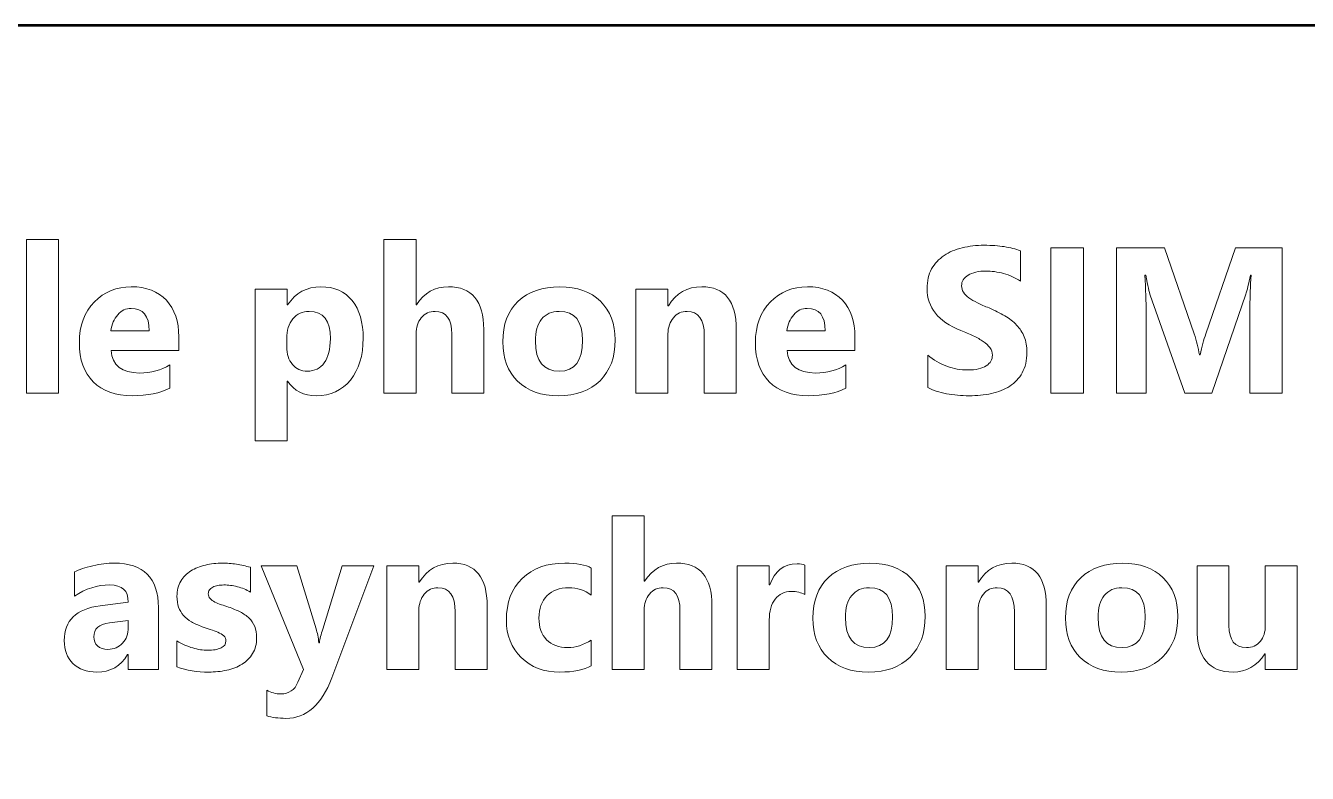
# Model space of a CAD drawing. Header units: centimetres. Extents: x -15 to 18.5, y -14.8 to 14.8.
# Drawn here: x -10.663 to -6.744, y -7.185 to -4.9 of the extents above; entities that cross this region are included whole.
import ezdxf

# ---------------------------------------------------------------- set-up
doc = ezdxf.new("R2010")
doc.units = ezdxf.units.CM
doc.header["$MEASUREMENT"] = 0
doc.layers.add('Layer 1', color=7, linetype='Continuous')

msp = doc.modelspace()

# ---------------------------------------------------------------- linework, layer by layer
at = {"layer": 'Layer 1', "color": 5, "lineweight": 53}
msp.add_open_spline([(-13.5, -4.9), (-13.5, -4.9), (4.5, -4.9), (4.5, -4.9), (4.5, -4.9), (4.5, -4.9), (4.5, -12.1), (4.5, -12.1), (4.5, -12.1), (4.5, -12.1), (-13.5, -12.1), (-13.5, -12.1), (-13.5, -12.1), (-13.5, -12.1), (-13.5, -4.9), (-13.5, -4.9)], degree=3, knots=[0, 0, 0, 0, 0.2, 0.2, 0.2, 0.2, 0.4, 0.4, 0.4, 0.4, 0.6, 0.6, 0.6, 0.6, 1, 1, 1, 1], dxfattribs=at)
at = {"layer": 'Layer 1', "color": 202, "lineweight": 9}
for points, knots in [([(-10.562, -6.02336), (-10.562, -6.02336), (-10.65989, -6.02336), (-10.65989, -6.02336), (-10.65989, -6.02336), (-10.65989, -6.02336), (-10.65989, -5.55335), (-10.65989, -5.55335), (-10.65989, -5.55335), (-10.65989, -5.55335), (-10.562, -5.55335), (-10.562, -5.55335), (-10.562, -5.55335), (-10.562, -5.55335), (-10.562, -6.02336), (-10.562, -6.02336)], [0, 0, 0, 0, 0.2, 0.2, 0.2, 0.2, 0.4, 0.4, 0.4, 0.4, 0.6, 0.6, 0.6, 0.6, 1, 1, 1, 1]), ([(-9.26214, -6.02336), (-9.26214, -6.02336), (-9.35983, -6.02336), (-9.35983, -6.02336), (-9.35983, -6.02336), (-9.35983, -6.02336), (-9.35983, -5.84291), (-9.35983, -5.84291), (-9.35983, -5.84291), (-9.35983, -5.79635), (-9.37676, -5.77317), (-9.41073, -5.77317), (-9.41073, -5.77317), (-9.42809, -5.77317), (-9.44217, -5.77963), (-9.45286, -5.79264), (-9.45286, -5.79264), (-9.46365, -5.80566), (-9.46905, -5.82228), (-9.46905, -5.84228), (-9.46905, -5.84228), (-9.46905, -5.84228), (-9.46905, -6.02336), (-9.46905, -6.02336), (-9.46905, -6.02336), (-9.46905, -6.02336), (-9.56694, -6.02336), (-9.56694, -6.02336), (-9.56694, -6.02336), (-9.56694, -6.02336), (-9.56694, -5.55335), (-9.56694, -5.55335), (-9.56694, -5.55335), (-9.56694, -5.55335), (-9.46905, -5.55335), (-9.46905, -5.55335), (-9.46905, -5.55335), (-9.46905, -5.55335), (-9.46905, -5.75296), (-9.46905, -5.75296), (-9.46905, -5.75296), (-9.46905, -5.75296), (-9.46778, -5.75296), (-9.46778, -5.75296), (-9.46778, -5.75296), (-9.44375, -5.71644), (-9.41126, -5.69813), (-9.37009, -5.69813), (-9.37009, -5.69813), (-9.29813, -5.69813), (-9.26214, -5.74153), (-9.26214, -5.82831), (-9.26214, -5.82831), (-9.26214, -5.82831), (-9.26214, -6.02336), (-9.26214, -6.02336)], [0, 0, 0, 0, 0.0666667, 0.0666667, 0.0666667, 0.0666667, 0.1333333, 0.1333333, 0.1333333, 0.1333333, 0.2, 0.2, 0.2, 0.2, 0.2666667, 0.2666667, 0.2666667, 0.2666667, 0.3333333, 0.3333333, 0.3333333, 0.3333333, 0.4, 0.4, 0.4, 0.4, 0.4666667, 0.4666667, 0.4666667, 0.4666667, 0.5333333, 0.5333333, 0.5333333, 0.5333333, 0.6, 0.6, 0.6, 0.6, 0.6666667, 0.6666667, 0.6666667, 0.6666667, 0.7333333, 0.7333333, 0.7333333, 0.7333333, 0.8, 0.8, 0.8, 0.8, 0.8666667, 0.8666667, 0.8666667, 0.8666667, 1, 1, 1, 1]), ([(-7.90451, -6.00632), (-7.90451, -6.00632), (-7.90451, -5.90705), (-7.90451, -5.90705), (-7.90451, -5.90705), (-7.88651, -5.92218), (-7.86693, -5.93351), (-7.84587, -5.94102), (-7.84587, -5.94102), (-7.82481, -5.94854), (-7.80354, -5.95235), (-7.78206, -5.95235), (-7.78206, -5.95235), (-7.76936, -5.95235), (-7.75835, -5.95118), (-7.74904, -5.94896), (-7.74904, -5.94896), (-7.73962, -5.94663), (-7.73179, -5.94356), (-7.72544, -5.93943), (-7.72544, -5.93943), (-7.71909, -5.93541), (-7.71443, -5.93065), (-7.71136, -5.92525), (-7.71136, -5.92525), (-7.70818, -5.91975), (-7.7067, -5.91382), (-7.7067, -5.90737), (-7.7067, -5.90737), (-7.7067, -5.89869), (-7.70914, -5.89096), (-7.71411, -5.88419), (-7.71411, -5.88419), (-7.71909, -5.87731), (-7.72586, -5.87096), (-7.73443, -5.86524), (-7.73443, -5.86524), (-7.743, -5.85942), (-7.75316, -5.85381), (-7.76502, -5.84852), (-7.76502, -5.84852), (-7.77676, -5.84313), (-7.78946, -5.83762), (-7.80312, -5.83201), (-7.80312, -5.83201), (-7.83783, -5.81762), (-7.86376, -5.79995), (-7.8808, -5.77899), (-7.8808, -5.77899), (-7.89784, -5.75814), (-7.9063, -5.73295), (-7.9063, -5.70343), (-7.9063, -5.70343), (-7.9063, -5.68025), (-7.90175, -5.66035), (-7.89244, -5.64374), (-7.89244, -5.64374), (-7.88313, -5.62701), (-7.87043, -5.61336), (-7.85445, -5.60257), (-7.85445, -5.60257), (-7.83836, -5.59188), (-7.81984, -5.58394), (-7.79878, -5.57886), (-7.79878, -5.57886), (-7.77772, -5.57378), (-7.75539, -5.57124), (-7.73179, -5.57124), (-7.73179, -5.57124), (-7.70861, -5.57124), (-7.68808, -5.57272), (-7.67019, -5.57547), (-7.67019, -5.57547), (-7.65241, -5.57822), (-7.6359, -5.58256), (-7.62077, -5.58838), (-7.62077, -5.58838), (-7.62077, -5.58838), (-7.62077, -5.68109), (-7.62077, -5.68109), (-7.62077, -5.68109), (-7.62828, -5.67591), (-7.63632, -5.67136), (-7.64511, -5.66744), (-7.64511, -5.66744), (-7.65389, -5.66353), (-7.66299, -5.66025), (-7.67231, -5.6576), (-7.67231, -5.6576), (-7.68151, -5.65506), (-7.69083, -5.65315), (-7.70004, -5.65188), (-7.70004, -5.65188), (-7.70924, -5.65072), (-7.71792, -5.65009), (-7.72618, -5.65009), (-7.72618, -5.65009), (-7.73761, -5.65009), (-7.74787, -5.65114), (-7.75719, -5.65326), (-7.75719, -5.65326), (-7.7665, -5.65548), (-7.77433, -5.65855), (-7.78079, -5.66247), (-7.78079, -5.66247), (-7.78714, -5.66638), (-7.79211, -5.67104), (-7.79571, -5.67654), (-7.79571, -5.67654), (-7.7992, -5.68205), (-7.80089, -5.68819), (-7.80089, -5.69496), (-7.80089, -5.69496), (-7.80089, -5.70247), (-7.79899, -5.70914), (-7.79507, -5.71496), (-7.79507, -5.71496), (-7.79116, -5.72089), (-7.78555, -5.7265), (-7.77825, -5.73179), (-7.77825, -5.73179), (-7.77105, -5.73697), (-7.76227, -5.74216), (-7.75189, -5.74724), (-7.75189, -5.74724), (-7.74163, -5.75232), (-7.72988, -5.75751), (-7.71686, -5.7629), (-7.71686, -5.7629), (-7.69908, -5.77031), (-7.68321, -5.77825), (-7.66903, -5.78661), (-7.66903, -5.78661), (-7.65484, -5.79497), (-7.64267, -5.8045), (-7.63262, -5.81497), (-7.63262, -5.81497), (-7.62246, -5.82556), (-7.61473, -5.83762), (-7.60934, -5.85117), (-7.60934, -5.85117), (-7.60394, -5.86461), (-7.60129, -5.88038), (-7.60129, -5.89837), (-7.60129, -5.89837), (-7.60129, -5.92324), (-7.60595, -5.94398), (-7.61537, -5.96092), (-7.61537, -5.96092), (-7.62479, -5.97775), (-7.63749, -5.9914), (-7.65368, -6.00177), (-7.65368, -6.00177), (-7.66977, -6.01225), (-7.6885, -6.01976), (-7.70988, -6.02431), (-7.70988, -6.02431), (-7.73136, -6.02886), (-7.7539, -6.03109), (-7.77772, -6.03109), (-7.77772, -6.03109), (-7.80206, -6.03109), (-7.82524, -6.02908), (-7.84725, -6.02495), (-7.84725, -6.02495), (-7.86926, -6.02082), (-7.88842, -6.01458), (-7.90451, -6.00632)], [0, 0, 0, 0, 0.0232558, 0.0232558, 0.0232558, 0.0232558, 0.0465116, 0.0465116, 0.0465116, 0.0465116, 0.0697674, 0.0697674, 0.0697674, 0.0697674, 0.0930233, 0.0930233, 0.0930233, 0.0930233, 0.1162791, 0.1162791, 0.1162791, 0.1162791, 0.1395349, 0.1395349, 0.1395349, 0.1395349, 0.1627907, 0.1627907, 0.1627907, 0.1627907, 0.1860465, 0.1860465, 0.1860465, 0.1860465, 0.2093023, 0.2093023, 0.2093023, 0.2093023, 0.2325581, 0.2325581, 0.2325581, 0.2325581, 0.255814, 0.255814, 0.255814, 0.255814, 0.2790698, 0.2790698, 0.2790698, 0.2790698, 0.3023256, 0.3023256, 0.3023256, 0.3023256, 0.3255814, 0.3255814, 0.3255814, 0.3255814, 0.3488372, 0.3488372, 0.3488372, 0.3488372, 0.372093, 0.372093, 0.372093, 0.372093, 0.3953488, 0.3953488, 0.3953488, 0.3953488, 0.4186047, 0.4186047, 0.4186047, 0.4186047, 0.4418605, 0.4418605, 0.4418605, 0.4418605, 0.4651163, 0.4651163, 0.4651163, 0.4651163, 0.4883721, 0.4883721, 0.4883721, 0.4883721, 0.5116279, 0.5116279, 0.5116279, 0.5116279, 0.5348837, 0.5348837, 0.5348837, 0.5348837, 0.5581395, 0.5581395, 0.5581395, 0.5581395, 0.5813953, 0.5813953, 0.5813953, 0.5813953, 0.6046512, 0.6046512, 0.6046512, 0.6046512, 0.627907, 0.627907, 0.627907, 0.627907, 0.6511628, 0.6511628, 0.6511628, 0.6511628, 0.6744186, 0.6744186, 0.6744186, 0.6744186, 0.6976744, 0.6976744, 0.6976744, 0.6976744, 0.7209302, 0.7209302, 0.7209302, 0.7209302, 0.744186, 0.744186, 0.744186, 0.744186, 0.7674419, 0.7674419, 0.7674419, 0.7674419, 0.7906977, 0.7906977, 0.7906977, 0.7906977, 0.8139535, 0.8139535, 0.8139535, 0.8139535, 0.8372093, 0.8372093, 0.8372093, 0.8372093, 0.8604651, 0.8604651, 0.8604651, 0.8604651, 0.8837209, 0.8837209, 0.8837209, 0.8837209, 0.9069767, 0.9069767, 0.9069767, 0.9069767, 0.9302326, 0.9302326, 0.9302326, 0.9302326, 0.9534884, 0.9534884, 0.9534884, 0.9534884, 1, 1, 1, 1]), ([(-7.42794, -6.02336), (-7.42794, -6.02336), (-7.52816, -6.02336), (-7.52816, -6.02336), (-7.52816, -6.02336), (-7.52816, -6.02336), (-7.52816, -5.57875), (-7.52816, -5.57875), (-7.52816, -5.57875), (-7.52816, -5.57875), (-7.42794, -5.57875), (-7.42794, -5.57875), (-7.42794, -5.57875), (-7.42794, -5.57875), (-7.42794, -6.02336), (-7.42794, -6.02336)], [0, 0, 0, 0, 0.2, 0.2, 0.2, 0.2, 0.4, 0.4, 0.4, 0.4, 0.6, 0.6, 0.6, 0.6, 1, 1, 1, 1]), ([(-6.82024, -6.02336), (-6.82024, -6.02336), (-6.91919, -6.02336), (-6.91919, -6.02336), (-6.91919, -6.02336), (-6.91919, -6.02336), (-6.91919, -5.75729), (-6.91919, -5.75729), (-6.91919, -5.75729), (-6.91919, -5.72861), (-6.91792, -5.69686), (-6.91549, -5.66215), (-6.91549, -5.66215), (-6.91549, -5.66215), (-6.91792, -5.66215), (-6.91792, -5.66215), (-6.91792, -5.66215), (-6.92311, -5.68946), (-6.92777, -5.70903), (-6.93189, -5.7211), (-6.93189, -5.7211), (-6.93189, -5.7211), (-7.03603, -6.02336), (-7.03603, -6.02336), (-7.03603, -6.02336), (-7.03603, -6.02336), (-7.11795, -6.02336), (-7.11795, -6.02336), (-7.11795, -6.02336), (-7.11795, -6.02336), (-7.22399, -5.72417), (-7.22399, -5.72417), (-7.22399, -5.72417), (-7.22685, -5.71613), (-7.23151, -5.69538), (-7.23796, -5.66215), (-7.23796, -5.66215), (-7.23796, -5.66215), (-7.24072, -5.66215), (-7.24072, -5.66215), (-7.24072, -5.66215), (-7.23807, -5.70597), (-7.23669, -5.74438), (-7.23669, -5.77751), (-7.23669, -5.77751), (-7.23669, -5.77751), (-7.23669, -6.02336), (-7.23669, -6.02336), (-7.23669, -6.02336), (-7.23669, -6.02336), (-7.32697, -6.02336), (-7.32697, -6.02336), (-7.32697, -6.02336), (-7.32697, -6.02336), (-7.32697, -5.57875), (-7.32697, -5.57875), (-7.32697, -5.57875), (-7.32697, -5.57875), (-7.18028, -5.57875), (-7.18028, -5.57875), (-7.18028, -5.57875), (-7.18028, -5.57875), (-7.08937, -5.84228), (-7.08937, -5.84228), (-7.08937, -5.84228), (-7.08218, -5.86334), (-7.07689, -5.88451), (-7.0736, -5.90588), (-7.0736, -5.90588), (-7.0736, -5.90588), (-7.0717, -5.90588), (-7.0717, -5.90588), (-7.0717, -5.90588), (-7.0662, -5.88123), (-7.06027, -5.85985), (-7.05403, -5.84164), (-7.05403, -5.84164), (-7.05403, -5.84164), (-6.96322, -5.57875), (-6.96322, -5.57875), (-6.96322, -5.57875), (-6.96322, -5.57875), (-6.82024, -5.57875), (-6.82024, -5.57875), (-6.82024, -5.57875), (-6.82024, -5.57875), (-6.82024, -6.02336), (-6.82024, -6.02336)], [0, 0, 0, 0, 0.0434783, 0.0434783, 0.0434783, 0.0434783, 0.0869565, 0.0869565, 0.0869565, 0.0869565, 0.1304348, 0.1304348, 0.1304348, 0.1304348, 0.173913, 0.173913, 0.173913, 0.173913, 0.2173913, 0.2173913, 0.2173913, 0.2173913, 0.2608696, 0.2608696, 0.2608696, 0.2608696, 0.3043478, 0.3043478, 0.3043478, 0.3043478, 0.3478261, 0.3478261, 0.3478261, 0.3478261, 0.3913043, 0.3913043, 0.3913043, 0.3913043, 0.4347826, 0.4347826, 0.4347826, 0.4347826, 0.4782609, 0.4782609, 0.4782609, 0.4782609, 0.5217391, 0.5217391, 0.5217391, 0.5217391, 0.5652174, 0.5652174, 0.5652174, 0.5652174, 0.6086957, 0.6086957, 0.6086957, 0.6086957, 0.6521739, 0.6521739, 0.6521739, 0.6521739, 0.6956522, 0.6956522, 0.6956522, 0.6956522, 0.7391304, 0.7391304, 0.7391304, 0.7391304, 0.7826087, 0.7826087, 0.7826087, 0.7826087, 0.826087, 0.826087, 0.826087, 0.826087, 0.8695652, 0.8695652, 0.8695652, 0.8695652, 0.9130435, 0.9130435, 0.9130435, 0.9130435, 1, 1, 1, 1]), ([(-10.19422, -5.89255), (-10.19422, -5.89255), (-10.40134, -5.89255), (-10.40134, -5.89255), (-10.40134, -5.89255), (-10.39806, -5.93859), (-10.36895, -5.96166), (-10.31424, -5.96166), (-10.31424, -5.96166), (-10.27931, -5.96166), (-10.24862, -5.9534), (-10.22216, -5.93689), (-10.22216, -5.93689), (-10.22216, -5.93689), (-10.22216, -6.00759), (-10.22216, -6.00759), (-10.22216, -6.00759), (-10.25148, -6.02325), (-10.28958, -6.03109), (-10.33657, -6.03109), (-10.33657, -6.03109), (-10.38779, -6.03109), (-10.42759, -6.0169), (-10.45595, -5.98843), (-10.45595, -5.98843), (-10.48421, -5.96007), (-10.49839, -5.92038), (-10.49839, -5.86958), (-10.49839, -5.86958), (-10.49839, -5.81688), (-10.48315, -5.77507), (-10.45246, -5.74428), (-10.45246, -5.74428), (-10.42187, -5.71348), (-10.3843, -5.69813), (-10.33964, -5.69813), (-10.33964, -5.69813), (-10.29339, -5.69813), (-10.25751, -5.71189), (-10.23222, -5.7393), (-10.23222, -5.7393), (-10.20692, -5.76682), (-10.19422, -5.80418), (-10.19422, -5.85127), (-10.19422, -5.85127), (-10.19422, -5.85127), (-10.19422, -5.89255), (-10.19422, -5.89255)], [0, 0, 0, 0, 0.0769231, 0.0769231, 0.0769231, 0.0769231, 0.1538462, 0.1538462, 0.1538462, 0.1538462, 0.2307692, 0.2307692, 0.2307692, 0.2307692, 0.3076923, 0.3076923, 0.3076923, 0.3076923, 0.3846154, 0.3846154, 0.3846154, 0.3846154, 0.4615385, 0.4615385, 0.4615385, 0.4615385, 0.5384615, 0.5384615, 0.5384615, 0.5384615, 0.6153846, 0.6153846, 0.6153846, 0.6153846, 0.6923077, 0.6923077, 0.6923077, 0.6923077, 0.7692308, 0.7692308, 0.7692308, 0.7692308, 0.8461538, 0.8461538, 0.8461538, 0.8461538, 1, 1, 1, 1]), ([(-9.86159, -5.98642), (-9.86159, -5.98642), (-9.86286, -5.98642), (-9.86286, -5.98642), (-9.86286, -5.98642), (-9.86286, -5.98642), (-9.86286, -6.16941), (-9.86286, -6.16941), (-9.86286, -6.16941), (-9.86286, -6.16941), (-9.96075, -6.16941), (-9.96075, -6.16941), (-9.96075, -6.16941), (-9.96075, -6.16941), (-9.96075, -5.70586), (-9.96075, -5.70586), (-9.96075, -5.70586), (-9.96075, -5.70586), (-9.86286, -5.70586), (-9.86286, -5.70586), (-9.86286, -5.70586), (-9.86286, -5.70586), (-9.86286, -5.75359), (-9.86286, -5.75359), (-9.86286, -5.75359), (-9.86286, -5.75359), (-9.86159, -5.75359), (-9.86159, -5.75359), (-9.86159, -5.75359), (-9.83735, -5.71665), (-9.80338, -5.69813), (-9.75957, -5.69813), (-9.75957, -5.69813), (-9.7184, -5.69813), (-9.68665, -5.71221), (-9.66421, -5.74047), (-9.66421, -5.74047), (-9.64177, -5.76862), (-9.63055, -5.80704), (-9.63055, -5.85561), (-9.63055, -5.85561), (-9.63055, -5.90853), (-9.64368, -5.95097), (-9.66982, -5.98304), (-9.66982, -5.98304), (-9.69596, -6.0151), (-9.73078, -6.03109), (-9.77417, -6.03109), (-9.77417, -6.03109), (-9.81238, -6.03109), (-9.84148, -6.01627), (-9.86159, -5.98642)], [0, 0, 0, 0, 0.0714286, 0.0714286, 0.0714286, 0.0714286, 0.1428571, 0.1428571, 0.1428571, 0.1428571, 0.2142857, 0.2142857, 0.2142857, 0.2142857, 0.2857143, 0.2857143, 0.2857143, 0.2857143, 0.3571429, 0.3571429, 0.3571429, 0.3571429, 0.4285714, 0.4285714, 0.4285714, 0.4285714, 0.5, 0.5, 0.5, 0.5, 0.5714286, 0.5714286, 0.5714286, 0.5714286, 0.6428571, 0.6428571, 0.6428571, 0.6428571, 0.7142857, 0.7142857, 0.7142857, 0.7142857, 0.7857143, 0.7857143, 0.7857143, 0.7857143, 0.8571429, 0.8571429, 0.8571429, 0.8571429, 1, 1, 1, 1]), ([(-9.03344, -6.03109), (-9.08636, -6.03109), (-9.12795, -6.01627), (-9.15822, -5.98664), (-9.15822, -5.98664), (-9.18848, -5.957), (-9.20362, -5.91668), (-9.20362, -5.86588), (-9.20362, -5.86588), (-9.20362, -5.81339), (-9.18796, -5.77222), (-9.15652, -5.74258), (-9.15652, -5.74258), (-9.12509, -5.71295), (-9.08255, -5.69813), (-9.0291, -5.69813), (-9.0291, -5.69813), (-8.97639, -5.69813), (-8.93501, -5.71295), (-8.90506, -5.74258), (-8.90506, -5.74258), (-8.87511, -5.77222), (-8.86008, -5.81148), (-8.86008, -5.86027), (-8.86008, -5.86027), (-8.86008, -5.91298), (-8.87554, -5.95467), (-8.90644, -5.98526), (-8.90644, -5.98526), (-8.93734, -6.01585), (-8.97968, -6.03109), (-9.03344, -6.03109)], [0, 0, 0, 0, 0.1111111, 0.1111111, 0.1111111, 0.1111111, 0.2222222, 0.2222222, 0.2222222, 0.2222222, 0.3333333, 0.3333333, 0.3333333, 0.3333333, 0.4444444, 0.4444444, 0.4444444, 0.4444444, 0.5555556, 0.5555556, 0.5555556, 0.5555556, 0.6666667, 0.6666667, 0.6666667, 0.6666667, 0.7777778, 0.7777778, 0.7777778, 0.7777778, 1, 1, 1, 1]), ([(-8.48988, -6.02336), (-8.48988, -6.02336), (-8.58756, -6.02336), (-8.58756, -6.02336), (-8.58756, -6.02336), (-8.58756, -6.02336), (-8.58756, -5.84694), (-8.58756, -5.84694), (-8.58756, -5.84694), (-8.58756, -5.79772), (-8.60513, -5.77317), (-8.64026, -5.77317), (-8.64026, -5.77317), (-8.6572, -5.77317), (-8.67117, -5.77963), (-8.68207, -5.79264), (-8.68207, -5.79264), (-8.69308, -5.80566), (-8.69858, -5.82228), (-8.69858, -5.84228), (-8.69858, -5.84228), (-8.69858, -5.84228), (-8.69858, -6.02336), (-8.69858, -6.02336), (-8.69858, -6.02336), (-8.69858, -6.02336), (-8.79647, -6.02336), (-8.79647, -6.02336), (-8.79647, -6.02336), (-8.79647, -6.02336), (-8.79647, -5.70586), (-8.79647, -5.70586), (-8.79647, -5.70586), (-8.79647, -5.70586), (-8.69858, -5.70586), (-8.69858, -5.70586), (-8.69858, -5.70586), (-8.69858, -5.70586), (-8.69858, -5.75613), (-8.69858, -5.75613), (-8.69858, -5.75613), (-8.69858, -5.75613), (-8.69731, -5.75613), (-8.69731, -5.75613), (-8.69731, -5.75613), (-8.67392, -5.7174), (-8.63995, -5.69813), (-8.59529, -5.69813), (-8.59529, -5.69813), (-8.52501, -5.69813), (-8.48988, -5.74174), (-8.48988, -5.82894), (-8.48988, -5.82894), (-8.48988, -5.82894), (-8.48988, -6.02336), (-8.48988, -6.02336)], [0, 0, 0, 0, 0.0666667, 0.0666667, 0.0666667, 0.0666667, 0.1333333, 0.1333333, 0.1333333, 0.1333333, 0.2, 0.2, 0.2, 0.2, 0.2666667, 0.2666667, 0.2666667, 0.2666667, 0.3333333, 0.3333333, 0.3333333, 0.3333333, 0.4, 0.4, 0.4, 0.4, 0.4666667, 0.4666667, 0.4666667, 0.4666667, 0.5333333, 0.5333333, 0.5333333, 0.5333333, 0.6, 0.6, 0.6, 0.6, 0.6666667, 0.6666667, 0.6666667, 0.6666667, 0.7333333, 0.7333333, 0.7333333, 0.7333333, 0.8, 0.8, 0.8, 0.8, 0.8666667, 0.8666667, 0.8666667, 0.8666667, 1, 1, 1, 1]), ([(-8.12707, -5.89255), (-8.12707, -5.89255), (-8.33419, -5.89255), (-8.33419, -5.89255), (-8.33419, -5.89255), (-8.33091, -5.93859), (-8.3018, -5.96166), (-8.24709, -5.96166), (-8.24709, -5.96166), (-8.21216, -5.96166), (-8.18147, -5.9534), (-8.15501, -5.93689), (-8.15501, -5.93689), (-8.15501, -5.93689), (-8.15501, -6.00759), (-8.15501, -6.00759), (-8.15501, -6.00759), (-8.18433, -6.02325), (-8.22243, -6.03109), (-8.26942, -6.03109), (-8.26942, -6.03109), (-8.32064, -6.03109), (-8.36044, -6.0169), (-8.3888, -5.98843), (-8.3888, -5.98843), (-8.41706, -5.96007), (-8.43124, -5.92038), (-8.43124, -5.86958), (-8.43124, -5.86958), (-8.43124, -5.81688), (-8.416, -5.77507), (-8.38531, -5.74428), (-8.38531, -5.74428), (-8.35472, -5.71348), (-8.31715, -5.69813), (-8.27249, -5.69813), (-8.27249, -5.69813), (-8.22624, -5.69813), (-8.19036, -5.71189), (-8.16507, -5.7393), (-8.16507, -5.7393), (-8.13977, -5.76682), (-8.12707, -5.80418), (-8.12707, -5.85127), (-8.12707, -5.85127), (-8.12707, -5.85127), (-8.12707, -5.89255), (-8.12707, -5.89255)], [0, 0, 0, 0, 0.0769231, 0.0769231, 0.0769231, 0.0769231, 0.1538462, 0.1538462, 0.1538462, 0.1538462, 0.2307692, 0.2307692, 0.2307692, 0.2307692, 0.3076923, 0.3076923, 0.3076923, 0.3076923, 0.3846154, 0.3846154, 0.3846154, 0.3846154, 0.4615385, 0.4615385, 0.4615385, 0.4615385, 0.5384615, 0.5384615, 0.5384615, 0.5384615, 0.6153846, 0.6153846, 0.6153846, 0.6153846, 0.6923077, 0.6923077, 0.6923077, 0.6923077, 0.7692308, 0.7692308, 0.7692308, 0.7692308, 0.8461538, 0.8461538, 0.8461538, 0.8461538, 1, 1, 1, 1]), ([(-10.28503, -5.83233), (-10.28503, -5.78693), (-10.30344, -5.76417), (-10.34027, -5.76417), (-10.34027, -5.76417), (-10.35594, -5.76417), (-10.36959, -5.77063), (-10.38102, -5.78365), (-10.38102, -5.78365), (-10.39256, -5.79666), (-10.39943, -5.81296), (-10.40197, -5.83233), (-10.40197, -5.83233), (-10.40197, -5.83233), (-10.28503, -5.83233), (-10.28503, -5.83233)], [0, 0, 0, 0, 0.2, 0.2, 0.2, 0.2, 0.4, 0.4, 0.4, 0.4, 0.6, 0.6, 0.6, 0.6, 1, 1, 1, 1]), ([(-9.86434, -5.85625), (-9.86434, -5.85625), (-9.86434, -5.88165), (-9.86434, -5.88165), (-9.86434, -5.88165), (-9.86434, -5.90356), (-9.85863, -5.92144), (-9.84698, -5.93531), (-9.84698, -5.93531), (-9.83545, -5.94917), (-9.82021, -5.95605), (-9.80137, -5.95605), (-9.80137, -5.95605), (-9.77914, -5.95605), (-9.76179, -5.94748), (-9.74951, -5.93023), (-9.74951, -5.93023), (-9.73723, -5.91298), (-9.73099, -5.88853), (-9.73099, -5.85688), (-9.73099, -5.85688), (-9.73099, -5.801), (-9.75269, -5.77317), (-9.79618, -5.77317), (-9.79618, -5.77317), (-9.81619, -5.77317), (-9.83259, -5.78068), (-9.84529, -5.79592), (-9.84529, -5.79592), (-9.85799, -5.81116), (-9.86434, -5.83127), (-9.86434, -5.85625)], [0, 0, 0, 0, 0.1111111, 0.1111111, 0.1111111, 0.1111111, 0.2222222, 0.2222222, 0.2222222, 0.2222222, 0.3333333, 0.3333333, 0.3333333, 0.3333333, 0.4444444, 0.4444444, 0.4444444, 0.4444444, 0.5555556, 0.5555556, 0.5555556, 0.5555556, 0.6666667, 0.6666667, 0.6666667, 0.6666667, 0.7777778, 0.7777778, 0.7777778, 0.7777778, 1, 1, 1, 1]), ([(-9.0309, -5.77317), (-9.05408, -5.77317), (-9.07207, -5.78111), (-9.08487, -5.79698), (-9.08487, -5.79698), (-9.09768, -5.81296), (-9.10414, -5.83551), (-9.10414, -5.86461), (-9.10414, -5.86461), (-9.10414, -5.92557), (-9.07948, -5.95605), (-9.03026, -5.95605), (-9.03026, -5.95605), (-8.98338, -5.95605), (-8.95988, -5.92472), (-8.95988, -5.86218), (-8.95988, -5.86218), (-8.95988, -5.8028), (-8.98359, -5.77317), (-9.0309, -5.77317)], [0, 0, 0, 0, 0.1666667, 0.1666667, 0.1666667, 0.1666667, 0.3333333, 0.3333333, 0.3333333, 0.3333333, 0.5, 0.5, 0.5, 0.5, 0.6666667, 0.6666667, 0.6666667, 0.6666667, 1, 1, 1, 1]), ([(-8.21788, -5.83233), (-8.21788, -5.78693), (-8.23629, -5.76417), (-8.27312, -5.76417), (-8.27312, -5.76417), (-8.28879, -5.76417), (-8.30244, -5.77063), (-8.31387, -5.78365), (-8.31387, -5.78365), (-8.32541, -5.79666), (-8.33228, -5.81296), (-8.33482, -5.83233), (-8.33482, -5.83233), (-8.33482, -5.83233), (-8.21788, -5.83233), (-8.21788, -5.83233)], [0, 0, 0, 0, 0.2, 0.2, 0.2, 0.2, 0.4, 0.4, 0.4, 0.4, 0.6, 0.6, 0.6, 0.6, 1, 1, 1, 1]), ([(-8.56428, -6.86802), (-8.56428, -6.86802), (-8.66197, -6.86802), (-8.66197, -6.86802), (-8.66197, -6.86802), (-8.66197, -6.86802), (-8.66197, -6.68757), (-8.66197, -6.68757), (-8.66197, -6.68757), (-8.66197, -6.64101), (-8.6789, -6.61783), (-8.71287, -6.61783), (-8.71287, -6.61783), (-8.73023, -6.61783), (-8.74431, -6.62429), (-8.755, -6.6373), (-8.755, -6.6373), (-8.76579, -6.65032), (-8.77119, -6.66694), (-8.77119, -6.68694), (-8.77119, -6.68694), (-8.77119, -6.68694), (-8.77119, -6.86802), (-8.77119, -6.86802), (-8.77119, -6.86802), (-8.77119, -6.86802), (-8.86908, -6.86802), (-8.86908, -6.86802), (-8.86908, -6.86802), (-8.86908, -6.86802), (-8.86908, -6.39801), (-8.86908, -6.39801), (-8.86908, -6.39801), (-8.86908, -6.39801), (-8.77119, -6.39801), (-8.77119, -6.39801), (-8.77119, -6.39801), (-8.77119, -6.39801), (-8.77119, -6.59762), (-8.77119, -6.59762), (-8.77119, -6.59762), (-8.77119, -6.59762), (-8.76992, -6.59762), (-8.76992, -6.59762), (-8.76992, -6.59762), (-8.74589, -6.5611), (-8.7134, -6.54279), (-8.67223, -6.54279), (-8.67223, -6.54279), (-8.60027, -6.54279), (-8.56428, -6.58619), (-8.56428, -6.67297), (-8.56428, -6.67297), (-8.56428, -6.67297), (-8.56428, -6.86802), (-8.56428, -6.86802)], [0, 0, 0, 0, 0.0666667, 0.0666667, 0.0666667, 0.0666667, 0.1333333, 0.1333333, 0.1333333, 0.1333333, 0.2, 0.2, 0.2, 0.2, 0.2666667, 0.2666667, 0.2666667, 0.2666667, 0.3333333, 0.3333333, 0.3333333, 0.3333333, 0.4, 0.4, 0.4, 0.4, 0.4666667, 0.4666667, 0.4666667, 0.4666667, 0.5333333, 0.5333333, 0.5333333, 0.5333333, 0.6, 0.6, 0.6, 0.6, 0.6666667, 0.6666667, 0.6666667, 0.6666667, 0.7333333, 0.7333333, 0.7333333, 0.7333333, 0.8, 0.8, 0.8, 0.8, 0.8666667, 0.8666667, 0.8666667, 0.8666667, 1, 1, 1, 1]), ([(-10.25678, -6.86802), (-10.25678, -6.86802), (-10.34949, -6.86802), (-10.34949, -6.86802), (-10.34949, -6.86802), (-10.34949, -6.86802), (-10.34949, -6.82241), (-10.34949, -6.82241), (-10.34949, -6.82241), (-10.34949, -6.82241), (-10.35076, -6.82241), (-10.35076, -6.82241), (-10.35076, -6.82241), (-10.37204, -6.85797), (-10.40358, -6.87575), (-10.44538, -6.87575), (-10.44538, -6.87575), (-10.47618, -6.87575), (-10.50041, -6.86707), (-10.51809, -6.8496), (-10.51809, -6.8496), (-10.53576, -6.83214), (-10.54455, -6.80875), (-10.54455, -6.77965), (-10.54455, -6.77965), (-10.54455, -6.71805), (-10.50803, -6.68249), (-10.43511, -6.67297), (-10.43511, -6.67297), (-10.43511, -6.67297), (-10.34886, -6.66154), (-10.34886, -6.66154), (-10.34886, -6.66154), (-10.34886, -6.62683), (-10.3677, -6.60947), (-10.40537, -6.60947), (-10.40537, -6.60947), (-10.44316, -6.60947), (-10.47914, -6.62069), (-10.51322, -6.64323), (-10.51322, -6.64323), (-10.51322, -6.64323), (-10.51322, -6.56946), (-10.51322, -6.56946), (-10.51322, -6.56946), (-10.49957, -6.56237), (-10.48094, -6.55623), (-10.45723, -6.55084), (-10.45723, -6.55084), (-10.43363, -6.54544), (-10.41204, -6.54279), (-10.39257, -6.54279), (-10.39257, -6.54279), (-10.30208, -6.54279), (-10.25678, -6.58798), (-10.25678, -6.67826), (-10.25678, -6.67826), (-10.25678, -6.67826), (-10.25678, -6.86802), (-10.25678, -6.86802)], [0, 0, 0, 0, 0.0625, 0.0625, 0.0625, 0.0625, 0.125, 0.125, 0.125, 0.125, 0.1875, 0.1875, 0.1875, 0.1875, 0.25, 0.25, 0.25, 0.25, 0.3125, 0.3125, 0.3125, 0.3125, 0.375, 0.375, 0.375, 0.375, 0.4375, 0.4375, 0.4375, 0.4375, 0.5, 0.5, 0.5, 0.5, 0.5625, 0.5625, 0.5625, 0.5625, 0.625, 0.625, 0.625, 0.625, 0.6875, 0.6875, 0.6875, 0.6875, 0.75, 0.75, 0.75, 0.75, 0.8125, 0.8125, 0.8125, 0.8125, 0.875, 0.875, 0.875, 0.875, 1, 1, 1, 1]), ([(-10.20005, -6.85966), (-10.20005, -6.85966), (-10.20005, -6.78028), (-10.20005, -6.78028), (-10.20005, -6.78028), (-10.18386, -6.79002), (-10.16777, -6.79722), (-10.15179, -6.80198), (-10.15179, -6.80198), (-10.13581, -6.80674), (-10.12068, -6.80907), (-10.10639, -6.80907), (-10.10639, -6.80907), (-10.08903, -6.80907), (-10.07528, -6.80674), (-10.06533, -6.80198), (-10.06533, -6.80198), (-10.05527, -6.79722), (-10.0503, -6.79002), (-10.0503, -6.78028), (-10.0503, -6.78028), (-10.0503, -6.77404), (-10.05252, -6.76885), (-10.05707, -6.76473), (-10.05707, -6.76473), (-10.06162, -6.7606), (-10.06744, -6.757), (-10.07464, -6.75393), (-10.07464, -6.75393), (-10.08173, -6.75086), (-10.08956, -6.748), (-10.09803, -6.74557), (-10.09803, -6.74557), (-10.1065, -6.74303), (-10.11465, -6.74028), (-10.12248, -6.73721), (-10.12248, -6.73721), (-10.13507, -6.73245), (-10.14618, -6.72726), (-10.15582, -6.72186), (-10.15582, -6.72186), (-10.16545, -6.71636), (-10.17349, -6.71001), (-10.18005, -6.70271), (-10.18005, -6.70271), (-10.18651, -6.69551), (-10.19148, -6.68715), (-10.19487, -6.67763), (-10.19487, -6.67763), (-10.19825, -6.6681), (-10.20005, -6.65688), (-10.20005, -6.64386), (-10.20005, -6.64386), (-10.20005, -6.62608), (-10.19614, -6.61074), (-10.18841, -6.59793), (-10.18841, -6.59793), (-10.18069, -6.58513), (-10.17031, -6.57465), (-10.1574, -6.5665), (-10.1574, -6.5665), (-10.14449, -6.55835), (-10.12967, -6.55232), (-10.11306, -6.54851), (-10.11306, -6.54851), (-10.09644, -6.5447), (-10.07909, -6.54279), (-10.06109, -6.54279), (-10.06109, -6.54279), (-10.04702, -6.54279), (-10.03284, -6.54385), (-10.01834, -6.54607), (-10.01834, -6.54607), (-10.00384, -6.54819), (-9.98955, -6.55137), (-9.97548, -6.55549), (-9.97548, -6.55549), (-9.97548, -6.55549), (-9.97548, -6.63116), (-9.97548, -6.63116), (-9.97548, -6.63116), (-9.98796, -6.62386), (-10.00119, -6.61846), (-10.01537, -6.61487), (-10.01537, -6.61487), (-10.02956, -6.61127), (-10.04342, -6.60947), (-10.05707, -6.60947), (-10.05707, -6.60947), (-10.06353, -6.60947), (-10.06956, -6.61), (-10.07517, -6.61116), (-10.07517, -6.61116), (-10.08089, -6.61222), (-10.08597, -6.61391), (-10.0903, -6.61614), (-10.0903, -6.61614), (-10.09464, -6.61825), (-10.09803, -6.621), (-10.10046, -6.6245), (-10.10046, -6.6245), (-10.103, -6.62788), (-10.10417, -6.6318), (-10.10417, -6.63614), (-10.10417, -6.63614), (-10.10417, -6.64185), (-10.10237, -6.64683), (-10.09867, -6.65096), (-10.09867, -6.65096), (-10.09486, -6.65508), (-10.09009, -6.65868), (-10.08406, -6.66164), (-10.08406, -6.66164), (-10.07803, -6.66471), (-10.07136, -6.66736), (-10.06406, -6.66969), (-10.06406, -6.66969), (-10.05676, -6.67212), (-10.04945, -6.67456), (-10.04215, -6.67699), (-10.04215, -6.67699), (-10.02913, -6.68154), (-10.01739, -6.68652), (-10.0068, -6.69191), (-10.0068, -6.69191), (-9.99632, -6.69731), (-9.98722, -6.70355), (-9.97971, -6.71086), (-9.97971, -6.71086), (-9.97219, -6.71805), (-9.96637, -6.72652), (-9.96235, -6.73626), (-9.96235, -6.73626), (-9.95833, -6.74599), (-9.95632, -6.75753), (-9.95632, -6.77097), (-9.95632, -6.77097), (-9.95632, -6.78981), (-9.96034, -6.8059), (-9.9686, -6.81923), (-9.9686, -6.81923), (-9.97675, -6.83257), (-9.98754, -6.84336), (-10.00109, -6.85172), (-10.00109, -6.85172), (-10.01463, -6.86008), (-10.0303, -6.86622), (-10.04797, -6.87003), (-10.04797, -6.87003), (-10.06565, -6.87384), (-10.08395, -6.87575), (-10.103, -6.87575), (-10.103, -6.87575), (-10.13793, -6.87575), (-10.17021, -6.87035), (-10.20005, -6.85966)], [0, 0, 0, 0, 0.025, 0.025, 0.025, 0.025, 0.05, 0.05, 0.05, 0.05, 0.075, 0.075, 0.075, 0.075, 0.1, 0.1, 0.1, 0.1, 0.125, 0.125, 0.125, 0.125, 0.15, 0.15, 0.15, 0.15, 0.175, 0.175, 0.175, 0.175, 0.2, 0.2, 0.2, 0.2, 0.225, 0.225, 0.225, 0.225, 0.25, 0.25, 0.25, 0.25, 0.275, 0.275, 0.275, 0.275, 0.3, 0.3, 0.3, 0.3, 0.325, 0.325, 0.325, 0.325, 0.35, 0.35, 0.35, 0.35, 0.375, 0.375, 0.375, 0.375, 0.4, 0.4, 0.4, 0.4, 0.425, 0.425, 0.425, 0.425, 0.45, 0.45, 0.45, 0.45, 0.475, 0.475, 0.475, 0.475, 0.5, 0.5, 0.5, 0.5, 0.525, 0.525, 0.525, 0.525, 0.55, 0.55, 0.55, 0.55, 0.575, 0.575, 0.575, 0.575, 0.6, 0.6, 0.6, 0.6, 0.625, 0.625, 0.625, 0.625, 0.65, 0.65, 0.65, 0.65, 0.675, 0.675, 0.675, 0.675, 0.7, 0.7, 0.7, 0.7, 0.725, 0.725, 0.725, 0.725, 0.75, 0.75, 0.75, 0.75, 0.775, 0.775, 0.775, 0.775, 0.8, 0.8, 0.8, 0.8, 0.825, 0.825, 0.825, 0.825, 0.85, 0.85, 0.85, 0.85, 0.875, 0.875, 0.875, 0.875, 0.9, 0.9, 0.9, 0.9, 0.925, 0.925, 0.925, 0.925, 0.95, 0.95, 0.95, 0.95, 1, 1, 1, 1]), ([(-9.25147, -6.86802), (-9.25147, -6.86802), (-9.34915, -6.86802), (-9.34915, -6.86802), (-9.34915, -6.86802), (-9.34915, -6.86802), (-9.34915, -6.6916), (-9.34915, -6.6916), (-9.34915, -6.6916), (-9.34915, -6.64238), (-9.36672, -6.61783), (-9.40185, -6.61783), (-9.40185, -6.61783), (-9.41879, -6.61783), (-9.43276, -6.62429), (-9.44366, -6.6373), (-9.44366, -6.6373), (-9.45467, -6.65032), (-9.46017, -6.66694), (-9.46017, -6.68694), (-9.46017, -6.68694), (-9.46017, -6.68694), (-9.46017, -6.86802), (-9.46017, -6.86802), (-9.46017, -6.86802), (-9.46017, -6.86802), (-9.55806, -6.86802), (-9.55806, -6.86802), (-9.55806, -6.86802), (-9.55806, -6.86802), (-9.55806, -6.55052), (-9.55806, -6.55052), (-9.55806, -6.55052), (-9.55806, -6.55052), (-9.46017, -6.55052), (-9.46017, -6.55052), (-9.46017, -6.55052), (-9.46017, -6.55052), (-9.46017, -6.60079), (-9.46017, -6.60079), (-9.46017, -6.60079), (-9.46017, -6.60079), (-9.4589, -6.60079), (-9.4589, -6.60079), (-9.4589, -6.60079), (-9.43551, -6.56206), (-9.40154, -6.54279), (-9.35688, -6.54279), (-9.35688, -6.54279), (-9.2866, -6.54279), (-9.25147, -6.5864), (-9.25147, -6.6736), (-9.25147, -6.6736), (-9.25147, -6.6736), (-9.25147, -6.86802), (-9.25147, -6.86802)], [0, 0, 0, 0, 0.0666667, 0.0666667, 0.0666667, 0.0666667, 0.1333333, 0.1333333, 0.1333333, 0.1333333, 0.2, 0.2, 0.2, 0.2, 0.2666667, 0.2666667, 0.2666667, 0.2666667, 0.3333333, 0.3333333, 0.3333333, 0.3333333, 0.4, 0.4, 0.4, 0.4, 0.4666667, 0.4666667, 0.4666667, 0.4666667, 0.5333333, 0.5333333, 0.5333333, 0.5333333, 0.6, 0.6, 0.6, 0.6, 0.6666667, 0.6666667, 0.6666667, 0.6666667, 0.7333333, 0.7333333, 0.7333333, 0.7333333, 0.8, 0.8, 0.8, 0.8, 0.8666667, 0.8666667, 0.8666667, 0.8666667, 1, 1, 1, 1]), ([(-8.93333, -6.85659), (-8.95544, -6.8694), (-8.98741, -6.87575), (-9.0291, -6.87575), (-9.0291, -6.87575), (-9.07789, -6.87575), (-9.11737, -6.86103), (-9.14753, -6.8314), (-9.14753, -6.8314), (-9.17769, -6.80187), (-9.19283, -6.76377), (-9.19283, -6.717), (-9.19283, -6.717), (-9.19283, -6.66302), (-9.17664, -6.62058), (-9.14436, -6.58947), (-9.14436, -6.58947), (-9.11197, -6.55835), (-9.06869, -6.54279), (-9.0145, -6.54279), (-9.0145, -6.54279), (-8.97714, -6.54279), (-8.95005, -6.54777), (-8.93333, -6.55761), (-8.93333, -6.55761), (-8.93333, -6.55761), (-8.93333, -6.6408), (-8.93333, -6.6408), (-8.93333, -6.6408), (-8.95375, -6.62545), (-8.97661, -6.61783), (-9.0018, -6.61783), (-9.0018, -6.61783), (-9.02995, -6.61783), (-9.05218, -6.62598), (-9.06869, -6.64249), (-9.06869, -6.64249), (-9.08509, -6.65889), (-9.09335, -6.68154), (-9.09335, -6.71054), (-9.09335, -6.71054), (-9.09335, -6.73859), (-9.08541, -6.7607), (-9.06974, -6.77669), (-9.06974, -6.77669), (-9.05408, -6.79277), (-9.03239, -6.80071), (-9.00497, -6.80071), (-9.00497, -6.80071), (-8.98053, -6.80071), (-8.95671, -6.79309), (-8.93333, -6.77774), (-8.93333, -6.77774), (-8.93333, -6.77774), (-8.93333, -6.85659), (-8.93333, -6.85659)], [0, 0, 0, 0, 0.0666667, 0.0666667, 0.0666667, 0.0666667, 0.1333333, 0.1333333, 0.1333333, 0.1333333, 0.2, 0.2, 0.2, 0.2, 0.2666667, 0.2666667, 0.2666667, 0.2666667, 0.3333333, 0.3333333, 0.3333333, 0.3333333, 0.4, 0.4, 0.4, 0.4, 0.4666667, 0.4666667, 0.4666667, 0.4666667, 0.5333333, 0.5333333, 0.5333333, 0.5333333, 0.6, 0.6, 0.6, 0.6, 0.6666667, 0.6666667, 0.6666667, 0.6666667, 0.7333333, 0.7333333, 0.7333333, 0.7333333, 0.8, 0.8, 0.8, 0.8, 0.8666667, 0.8666667, 0.8666667, 0.8666667, 1, 1, 1, 1]), ([(-8.2797, -6.63889), (-8.29155, -6.63243), (-8.30531, -6.62926), (-8.32097, -6.62926), (-8.32097, -6.62926), (-8.34225, -6.62926), (-8.35886, -6.63709), (-8.37093, -6.65265), (-8.37093, -6.65265), (-8.38289, -6.66831), (-8.38892, -6.68948), (-8.38892, -6.71636), (-8.38892, -6.71636), (-8.38892, -6.71636), (-8.38892, -6.86802), (-8.38892, -6.86802), (-8.38892, -6.86802), (-8.38892, -6.86802), (-8.48681, -6.86802), (-8.48681, -6.86802), (-8.48681, -6.86802), (-8.48681, -6.86802), (-8.48681, -6.55052), (-8.48681, -6.55052), (-8.48681, -6.55052), (-8.48681, -6.55052), (-8.38892, -6.55052), (-8.38892, -6.55052), (-8.38892, -6.55052), (-8.38892, -6.55052), (-8.38892, -6.60947), (-8.38892, -6.60947), (-8.38892, -6.60947), (-8.38892, -6.60947), (-8.38765, -6.60947), (-8.38765, -6.60947), (-8.38765, -6.60947), (-8.37209, -6.56639), (-8.34426, -6.54491), (-8.30393, -6.54491), (-8.30393, -6.54491), (-8.29356, -6.54491), (-8.28552, -6.54618), (-8.2797, -6.54861), (-8.2797, -6.54861), (-8.2797, -6.54861), (-8.2797, -6.63889), (-8.2797, -6.63889)], [0, 0, 0, 0, 0.0769231, 0.0769231, 0.0769231, 0.0769231, 0.1538462, 0.1538462, 0.1538462, 0.1538462, 0.2307692, 0.2307692, 0.2307692, 0.2307692, 0.3076923, 0.3076923, 0.3076923, 0.3076923, 0.3846154, 0.3846154, 0.3846154, 0.3846154, 0.4615385, 0.4615385, 0.4615385, 0.4615385, 0.5384615, 0.5384615, 0.5384615, 0.5384615, 0.6153846, 0.6153846, 0.6153846, 0.6153846, 0.6923077, 0.6923077, 0.6923077, 0.6923077, 0.7692308, 0.7692308, 0.7692308, 0.7692308, 0.8461538, 0.8461538, 0.8461538, 0.8461538, 1, 1, 1, 1]), ([(-8.08539, -6.87575), (-8.13831, -6.87575), (-8.1799, -6.86093), (-8.21017, -6.8313), (-8.21017, -6.8313), (-8.24043, -6.80166), (-8.25557, -6.76134), (-8.25557, -6.71054), (-8.25557, -6.71054), (-8.25557, -6.65805), (-8.23991, -6.61688), (-8.20847, -6.58724), (-8.20847, -6.58724), (-8.17704, -6.55761), (-8.1345, -6.54279), (-8.08105, -6.54279), (-8.08105, -6.54279), (-8.02834, -6.54279), (-7.98696, -6.55761), (-7.95701, -6.58724), (-7.95701, -6.58724), (-7.92706, -6.61688), (-7.91203, -6.65614), (-7.91203, -6.70493), (-7.91203, -6.70493), (-7.91203, -6.75764), (-7.92749, -6.79933), (-7.95839, -6.82992), (-7.95839, -6.82992), (-7.98929, -6.86051), (-8.03163, -6.87575), (-8.08539, -6.87575)], [0, 0, 0, 0, 0.1111111, 0.1111111, 0.1111111, 0.1111111, 0.2222222, 0.2222222, 0.2222222, 0.2222222, 0.3333333, 0.3333333, 0.3333333, 0.3333333, 0.4444444, 0.4444444, 0.4444444, 0.4444444, 0.5555556, 0.5555556, 0.5555556, 0.5555556, 0.6666667, 0.6666667, 0.6666667, 0.6666667, 0.7777778, 0.7777778, 0.7777778, 0.7777778, 1, 1, 1, 1]), ([(-7.54183, -6.86802), (-7.54183, -6.86802), (-7.63951, -6.86802), (-7.63951, -6.86802), (-7.63951, -6.86802), (-7.63951, -6.86802), (-7.63951, -6.6916), (-7.63951, -6.6916), (-7.63951, -6.6916), (-7.63951, -6.64238), (-7.65708, -6.61783), (-7.69221, -6.61783), (-7.69221, -6.61783), (-7.70915, -6.61783), (-7.72312, -6.62429), (-7.73402, -6.6373), (-7.73402, -6.6373), (-7.74503, -6.65032), (-7.75053, -6.66694), (-7.75053, -6.68694), (-7.75053, -6.68694), (-7.75053, -6.68694), (-7.75053, -6.86802), (-7.75053, -6.86802), (-7.75053, -6.86802), (-7.75053, -6.86802), (-7.84842, -6.86802), (-7.84842, -6.86802), (-7.84842, -6.86802), (-7.84842, -6.86802), (-7.84842, -6.55052), (-7.84842, -6.55052), (-7.84842, -6.55052), (-7.84842, -6.55052), (-7.75053, -6.55052), (-7.75053, -6.55052), (-7.75053, -6.55052), (-7.75053, -6.55052), (-7.75053, -6.60079), (-7.75053, -6.60079), (-7.75053, -6.60079), (-7.75053, -6.60079), (-7.74926, -6.60079), (-7.74926, -6.60079), (-7.74926, -6.60079), (-7.72587, -6.56206), (-7.6919, -6.54279), (-7.64724, -6.54279), (-7.64724, -6.54279), (-7.57696, -6.54279), (-7.54183, -6.5864), (-7.54183, -6.6736), (-7.54183, -6.6736), (-7.54183, -6.6736), (-7.54183, -6.86802), (-7.54183, -6.86802)], [0, 0, 0, 0, 0.0666667, 0.0666667, 0.0666667, 0.0666667, 0.1333333, 0.1333333, 0.1333333, 0.1333333, 0.2, 0.2, 0.2, 0.2, 0.2666667, 0.2666667, 0.2666667, 0.2666667, 0.3333333, 0.3333333, 0.3333333, 0.3333333, 0.4, 0.4, 0.4, 0.4, 0.4666667, 0.4666667, 0.4666667, 0.4666667, 0.5333333, 0.5333333, 0.5333333, 0.5333333, 0.6, 0.6, 0.6, 0.6, 0.6666667, 0.6666667, 0.6666667, 0.6666667, 0.7333333, 0.7333333, 0.7333333, 0.7333333, 0.8, 0.8, 0.8, 0.8, 0.8666667, 0.8666667, 0.8666667, 0.8666667, 1, 1, 1, 1]), ([(-7.31301, -6.87575), (-7.36593, -6.87575), (-7.40752, -6.86093), (-7.43779, -6.8313), (-7.43779, -6.8313), (-7.46805, -6.80166), (-7.48319, -6.76134), (-7.48319, -6.71054), (-7.48319, -6.71054), (-7.48319, -6.65805), (-7.46753, -6.61688), (-7.43609, -6.58724), (-7.43609, -6.58724), (-7.40466, -6.55761), (-7.36212, -6.54279), (-7.30867, -6.54279), (-7.30867, -6.54279), (-7.25596, -6.54279), (-7.21458, -6.55761), (-7.18463, -6.58724), (-7.18463, -6.58724), (-7.15468, -6.61688), (-7.13965, -6.65614), (-7.13965, -6.70493), (-7.13965, -6.70493), (-7.13965, -6.75764), (-7.15511, -6.79933), (-7.18601, -6.82992), (-7.18601, -6.82992), (-7.21691, -6.86051), (-7.25925, -6.87575), (-7.31301, -6.87575)], [0, 0, 0, 0, 0.1111111, 0.1111111, 0.1111111, 0.1111111, 0.2222222, 0.2222222, 0.2222222, 0.2222222, 0.3333333, 0.3333333, 0.3333333, 0.3333333, 0.4444444, 0.4444444, 0.4444444, 0.4444444, 0.5555556, 0.5555556, 0.5555556, 0.5555556, 0.6666667, 0.6666667, 0.6666667, 0.6666667, 0.7777778, 0.7777778, 0.7777778, 0.7777778, 1, 1, 1, 1]), ([(-9.59754, -6.55052), (-9.59754, -6.55052), (-9.72656, -6.89342), (-9.72656, -6.89342), (-9.72656, -6.89342), (-9.75756, -6.97586), (-9.80424, -7.01714), (-9.86668, -7.01714), (-9.86668, -7.01714), (-9.89039, -7.01714), (-9.90996, -7.01449), (-9.92531, -7.0091), (-9.92531, -7.0091), (-9.92531, -7.0091), (-9.92531, -6.93099), (-9.92531, -6.93099), (-9.92531, -6.93099), (-9.91219, -6.93861), (-9.89811, -6.94242), (-9.88277, -6.94242), (-9.88277, -6.94242), (-9.85758, -6.94242), (-9.84001, -6.93057), (-9.83006, -6.90676), (-9.83006, -6.90676), (-9.83006, -6.90676), (-9.81334, -6.86738), (-9.81334, -6.86738), (-9.81334, -6.86738), (-9.81334, -6.86738), (-9.94235, -6.55052), (-9.94235, -6.55052), (-9.94235, -6.55052), (-9.94235, -6.55052), (-9.83376, -6.55052), (-9.83376, -6.55052), (-9.83376, -6.55052), (-9.83376, -6.55052), (-9.7746, -6.74367), (-9.7746, -6.74367), (-9.7746, -6.74367), (-9.7709, -6.75562), (-9.76794, -6.76981), (-9.76593, -6.78621), (-9.76593, -6.78621), (-9.76593, -6.78621), (-9.76466, -6.78621), (-9.76466, -6.78621), (-9.76466, -6.78621), (-9.76275, -6.77415), (-9.75936, -6.76018), (-9.75439, -6.7443), (-9.75439, -6.7443), (-9.75439, -6.7443), (-9.69459, -6.55052), (-9.69459, -6.55052), (-9.69459, -6.55052), (-9.69459, -6.55052), (-9.59754, -6.55052), (-9.59754, -6.55052)], [0, 0, 0, 0, 0.0625, 0.0625, 0.0625, 0.0625, 0.125, 0.125, 0.125, 0.125, 0.1875, 0.1875, 0.1875, 0.1875, 0.25, 0.25, 0.25, 0.25, 0.3125, 0.3125, 0.3125, 0.3125, 0.375, 0.375, 0.375, 0.375, 0.4375, 0.4375, 0.4375, 0.4375, 0.5, 0.5, 0.5, 0.5, 0.5625, 0.5625, 0.5625, 0.5625, 0.625, 0.625, 0.625, 0.625, 0.6875, 0.6875, 0.6875, 0.6875, 0.75, 0.75, 0.75, 0.75, 0.8125, 0.8125, 0.8125, 0.8125, 0.875, 0.875, 0.875, 0.875, 1, 1, 1, 1]), ([(-6.77442, -6.86802), (-6.77442, -6.86802), (-6.8721, -6.86802), (-6.8721, -6.86802), (-6.8721, -6.86802), (-6.8721, -6.86802), (-6.8721, -6.81965), (-6.8721, -6.81965), (-6.8721, -6.81965), (-6.8721, -6.81965), (-6.87359, -6.81965), (-6.87359, -6.81965), (-6.87359, -6.81965), (-6.89782, -6.85701), (-6.9301, -6.87575), (-6.97063, -6.87575), (-6.97063, -6.87575), (-7.04429, -6.87575), (-7.08102, -6.83119), (-7.08102, -6.74208), (-7.08102, -6.74208), (-7.08102, -6.74208), (-7.08102, -6.55052), (-7.08102, -6.55052), (-7.08102, -6.55052), (-7.08102, -6.55052), (-6.98333, -6.55052), (-6.98333, -6.55052), (-6.98333, -6.55052), (-6.98333, -6.55052), (-6.98333, -6.7334), (-6.98333, -6.7334), (-6.98333, -6.7334), (-6.98333, -6.77827), (-6.96555, -6.80071), (-6.92999, -6.80071), (-6.92999, -6.80071), (-6.91243, -6.80071), (-6.89846, -6.79457), (-6.88787, -6.78229), (-6.88787, -6.78229), (-6.87729, -6.77002), (-6.8721, -6.7533), (-6.8721, -6.73224), (-6.8721, -6.73224), (-6.8721, -6.73224), (-6.8721, -6.55052), (-6.8721, -6.55052), (-6.8721, -6.55052), (-6.8721, -6.55052), (-6.77442, -6.55052), (-6.77442, -6.55052), (-6.77442, -6.55052), (-6.77442, -6.55052), (-6.77442, -6.86802), (-6.77442, -6.86802)], [0, 0, 0, 0, 0.0666667, 0.0666667, 0.0666667, 0.0666667, 0.1333333, 0.1333333, 0.1333333, 0.1333333, 0.2, 0.2, 0.2, 0.2, 0.2666667, 0.2666667, 0.2666667, 0.2666667, 0.3333333, 0.3333333, 0.3333333, 0.3333333, 0.4, 0.4, 0.4, 0.4, 0.4666667, 0.4666667, 0.4666667, 0.4666667, 0.5333333, 0.5333333, 0.5333333, 0.5333333, 0.6, 0.6, 0.6, 0.6, 0.6666667, 0.6666667, 0.6666667, 0.6666667, 0.7333333, 0.7333333, 0.7333333, 0.7333333, 0.8, 0.8, 0.8, 0.8, 0.8666667, 0.8666667, 0.8666667, 0.8666667, 1, 1, 1, 1]), ([(-8.08285, -6.61783), (-8.10603, -6.61783), (-8.12402, -6.62577), (-8.13682, -6.64164), (-8.13682, -6.64164), (-8.14963, -6.65762), (-8.15609, -6.68017), (-8.15609, -6.70927), (-8.15609, -6.70927), (-8.15609, -6.77023), (-8.13143, -6.80071), (-8.08221, -6.80071), (-8.08221, -6.80071), (-8.03533, -6.80071), (-8.01183, -6.76938), (-8.01183, -6.70684), (-8.01183, -6.70684), (-8.01183, -6.64746), (-8.03554, -6.61783), (-8.08285, -6.61783)], [0, 0, 0, 0, 0.1666667, 0.1666667, 0.1666667, 0.1666667, 0.3333333, 0.3333333, 0.3333333, 0.3333333, 0.5, 0.5, 0.5, 0.5, 0.6666667, 0.6666667, 0.6666667, 0.6666667, 1, 1, 1, 1]), ([(-7.31047, -6.61783), (-7.33365, -6.61783), (-7.35164, -6.62577), (-7.36444, -6.64164), (-7.36444, -6.64164), (-7.37725, -6.65762), (-7.38371, -6.68017), (-7.38371, -6.70927), (-7.38371, -6.70927), (-7.38371, -6.77023), (-7.35905, -6.80071), (-7.30983, -6.80071), (-7.30983, -6.80071), (-7.26295, -6.80071), (-7.23945, -6.76938), (-7.23945, -6.70684), (-7.23945, -6.70684), (-7.23945, -6.64746), (-7.26316, -6.61783), (-7.31047, -6.61783)], [0, 0, 0, 0, 0.1666667, 0.1666667, 0.1666667, 0.1666667, 0.3333333, 0.3333333, 0.3333333, 0.3333333, 0.5, 0.5, 0.5, 0.5, 0.6666667, 0.6666667, 0.6666667, 0.6666667, 1, 1, 1, 1]), ([(-10.34886, -6.73901), (-10.34886, -6.73901), (-10.34886, -6.71763), (-10.34886, -6.71763), (-10.34886, -6.71763), (-10.34886, -6.71763), (-10.40654, -6.72504), (-10.40654, -6.72504), (-10.40654, -6.72504), (-10.43839, -6.72917), (-10.45427, -6.74356), (-10.45427, -6.76822), (-10.45427, -6.76822), (-10.45427, -6.77933), (-10.45046, -6.78854), (-10.44273, -6.79563), (-10.44273, -6.79563), (-10.4349, -6.80272), (-10.42442, -6.80632), (-10.4112, -6.80632), (-10.4112, -6.80632), (-10.39278, -6.80632), (-10.37786, -6.79997), (-10.36622, -6.78727), (-10.36622, -6.78727), (-10.35468, -6.77457), (-10.34886, -6.75848), (-10.34886, -6.73901)], [0, 0, 0, 0, 0.125, 0.125, 0.125, 0.125, 0.25, 0.25, 0.25, 0.25, 0.375, 0.375, 0.375, 0.375, 0.5, 0.5, 0.5, 0.5, 0.625, 0.625, 0.625, 0.625, 0.75, 0.75, 0.75, 0.75, 1, 1, 1, 1])]:
    msp.add_open_spline(points, degree=3, knots=knots, dxfattribs=at)

doc.saveas('drawing.dxf')
